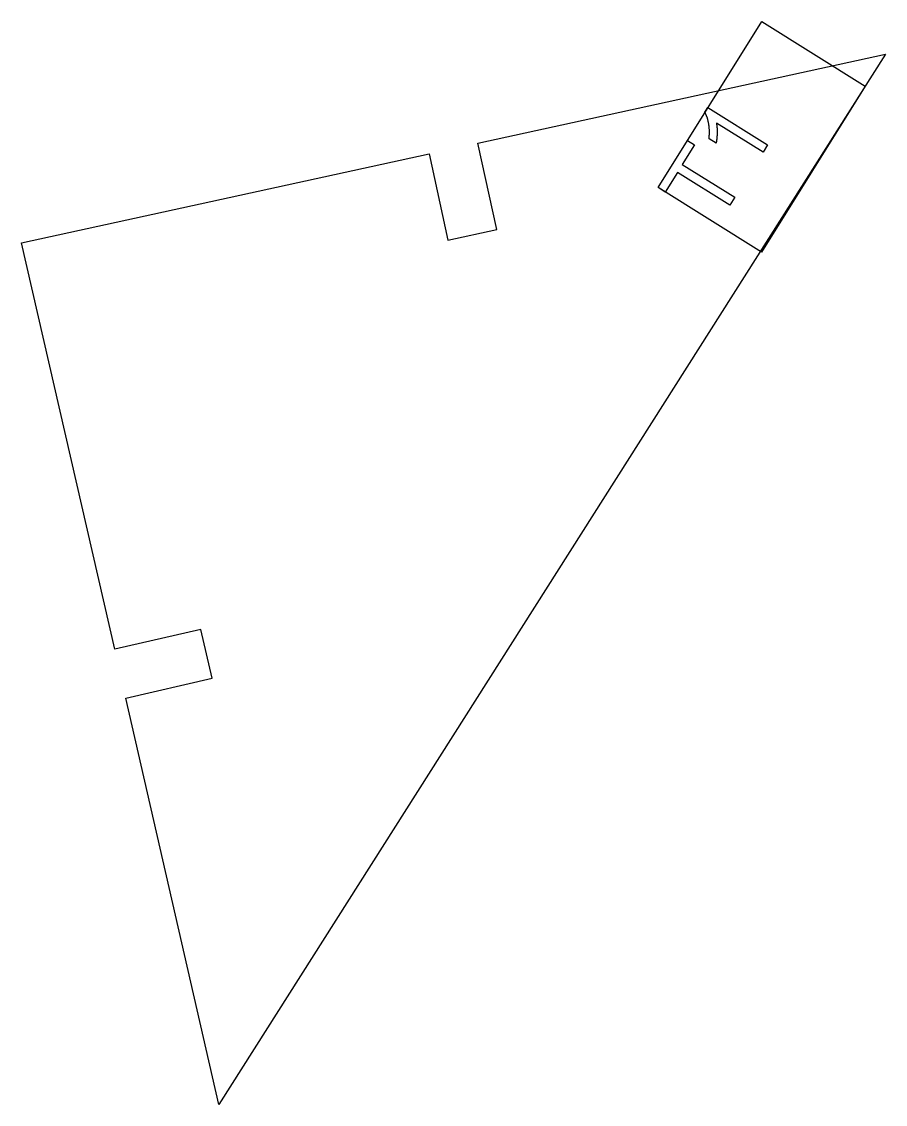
# Model space of a CAD drawing. Header units: millimetres. Extents: x -10.3 to 38.8, y -42.5 to 19.2.
import ezdxf

# ---------------------------------------------------------------- set-up
doc = ezdxf.new("R2010")
doc.units = ezdxf.units.MM
doc.layers.get('0').update_dxf_attribs({"linetype": 'CONTINUOUS'})

msp = doc.modelspace()

# ---------------------------------------------------------------- linework, layer by layer
for p, q in [((28.531, 14), (28.699, 14.269)), ((28.699, 14.269), (32.106, 12.141)), ((31.845, 11.724), (29.191, 13.382)), ((25.871, 9.71), (27.551, 12.399)), ((27.551, 12.399), (27.951, 12.149)), ((29.173, 12.235), (28.77, 12.487)), ((27.951, 12.149), (27.25, 11.027)), ((32.106, 12.141), (31.845, 11.724)), ((26.97, 10.578), (26.272, 9.46)), ((29.962, 8.709), (26.97, 10.578)), ((27.25, 11.027), (30.243, 9.158)), ((26.272, 9.46), (25.871, 9.71)), ((30.243, 9.158), (29.962, 8.709))]:
    msp.add_line(p, q)
for points in [[(37.653, 15.487), (31.751, 6.038), (25.871, 9.71), (31.773, 19.159)], [(-4.414, -19.347), (0.49, -18.224), (-0.145, -15.446), (-5.05, -16.569), (-10.344, 6.562), (12.838, 11.628), (13.912, 6.712), (16.697, 7.321), (15.623, 12.236), (38.805, 17.302), (0.88, -42.478)]]:
    msp.add_lwpolyline(points, close=True)
for points in [[(28.754, 13.346), (28.683, 13.754), (28.531, 14)], [(28.77, 12.487), (28.824, 12.939), (28.754, 13.346)], [(29.191, 13.382), (29.241, 13.142), (29.232, 12.808)], [(29.232, 12.808), (29.223, 12.475), (29.173, 12.235)]]:
    msp.add_open_spline(points, degree=2)

doc.saveas('drawing.dxf')
